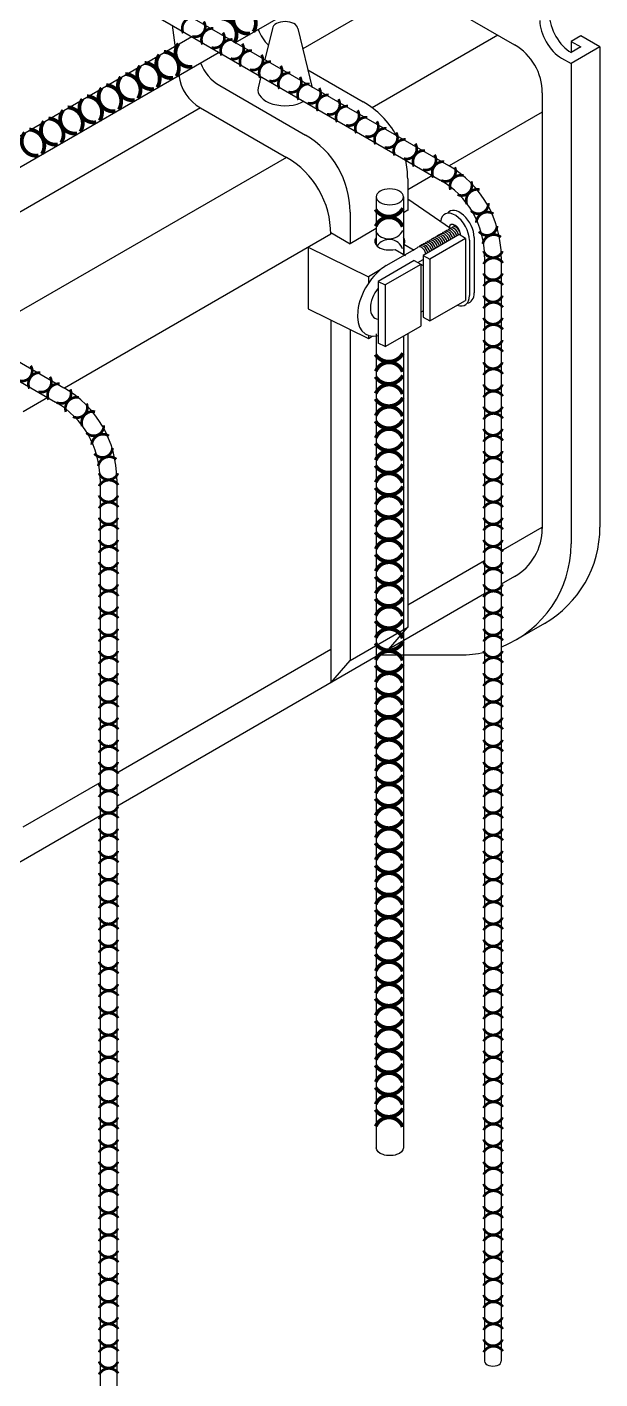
# Model space of a CAD drawing. Extents: x 134 to 282, y 157 to 239.
# Drawn here: x 269.23 to 282.13, y 191.41 to 221.85 of the extents above; entities that cross this region are included whole.
import ezdxf

# ---------------------------------------------------------------- set-up
doc = ezdxf.new("R2010")
doc.units = 0
doc.header["$LTSCALE"] = 0.75
doc.header["$MEASUREMENT"] = 0
doc.layers.get('0').update_dxf_attribs({"linetype": 'CONTINUOUS'})
doc.layers.add('MATERIAL', color=1, linetype='CONTINUOUS')
doc.layers.add('OBJECTS', color=3, linetype='CONTINUOUS')

msp = doc.modelspace()

# ---------------------------------------------------------------- linework, layer by layer
at = {"color": 7}
for p, q in [((277.807024, 217.727177), (277.70743, 217.669388)), ((277.093438, 217.314995), (276.50429, 216.973143)), ((277.095057, 217.314061), (276.505908, 216.972209))]:
    msp.add_line(p, q, dxfattribs=at)
at = {"layer": 'MATERIAL', "color": 7}
for p, q in [((269.598932, 223.566253), (278.535379, 218.406793)), ((270.383213, 223.546461), (278.722879, 218.731552)), ((261.063671, 218.927101), (270.062625, 213.731552)), ((260.938678, 218.566253), (269.875125, 213.406793)), ((279.535379, 216.674742), (279.535379, 191.812315)), ((279.910379, 216.674742), (279.910379, 191.812315)), ((270.875125, 211.674742), (270.875125, 186.812315)), ((271.250125, 211.674742), (271.250125, 186.812315))]:
    msp.add_line(p, q, dxfattribs=at)
for centre, radius in [((277.535379, 216.674742), 2.375), ((277.535379, 216.674742), 2), ((268.875125, 211.674742), 2.375), ((268.875125, 211.674742), 2)]:
    msp.add_arc(centre, radius, 0, 60, dxfattribs=at)
msp.add_ellipse((279.722879, 191.812315), major_axis=(-0.187719, 0), ratio=0.57735, start_param=0, end_param=3.141592654, dxfattribs=at)
at = {"layer": 'OBJECTS', "color": 7}
for p, q in [((277.937638, 222.802426), (275.438996, 221.359835)), ((278.222292, 222.597493), (280.209417, 221.450226)), ((273.929272, 221.499142), (275.469587, 222.388443)), ((272.49842, 221.892233), (272.648067, 220.766396)), ((266.938335, 218.170029), (272.9419, 221.636189)), ((274.756999, 221.819889), (274.58887, 221.118323)), ((275.328745, 221.819889), (275.649466, 220.481589)), ((279.834417, 221.666733), (277.005194, 220.03328)), ((281.700442, 221.651882), (281.483936, 221.526882)), ((282.133455, 221.401882), (281.700442, 221.651882)), ((266.627789, 217.283628), (273.554272, 221.282636)), ((281.483936, 221.526882), (281.700442, 221.401882)), ((281.483936, 221.526882), (281.483936, 221.276882)), ((282.133455, 221.401882), (281.483936, 221.026882)), ((281.700442, 221.401882), (281.483936, 221.276882)), ((282.133455, 221.401882), (282.133455, 210.589382)), ((281.26743, 221.151882), (281.483936, 221.026882)), ((281.483936, 221.026882), (281.483936, 210.214382)), ((274.497712, 220.73794), (274.436278, 220.481589)), ((275.551751, 220.889331), (276.803328, 220.166733)), ((273.572361, 220.532132), (275.50429, 219.416733)), ((280.834417, 220.367695), (280.834417, 210.56107)), ((273.139348, 220.032132), (267.213635, 216.61092)), ((273.139348, 220.032132), (275.071277, 218.916733)), ((280.834417, 219.934682), (278.736707, 218.723568)), ((275.071277, 218.916733), (268.34494, 215.03328)), ((278.361707, 218.507062), (277.803328, 218.184682)), ((277.803328, 218.434682), (277.803328, 217.723143)), ((277.095057, 218.027963), (277.095057, 216.942274)), ((277.70743, 218.027963), (277.70743, 216.735427)), ((278.76405, 217.318652), (277.805406, 217.972757)), ((276.50429, 217.684682), (276.50429, 216.97127)), ((276.071277, 217.184682), (270.076399, 213.723538)), ((276.071277, 217.223143), (276.505908, 216.972209)), ((278.966037, 217.180831), (278.151503, 216.71056)), ((279.103882, 217.086777), (278.301878, 216.62374)), ((279.103882, 217.086777), (278.966037, 217.180831)), ((278.997049, 217.166141), (278.997049, 217.159672)), ((279.103882, 217.086777), (279.103882, 215.697667)), ((279.191905, 217.053641), (279.191905, 215.803641)), ((279.300158, 217.116141), (279.300158, 215.866141)), ((275.563106, 216.893158), (275.563106, 215.504048)), ((275.563106, 216.893158), (276.919258, 216.230641)), ((277.32026, 216.478652), (278.016296, 216.880509)), ((277.519713, 216.843805), (277.75212, 216.709625)), ((277.720214, 216.959564), (277.720214, 216.728046)), ((277.720214, 216.959564), (277.952621, 216.825384)), ((278.151503, 216.71056), (278.301878, 216.62374)), ((278.151503, 216.71056), (278.151503, 215.321449)), ((277.951002, 216.594801), (277.136467, 216.124529)), ((278.101377, 216.507981), (277.299374, 216.044944)), ((277.951002, 216.594801), (278.151503, 216.479041)), ((278.029902, 216.549248), (278.151503, 216.619454)), ((278.101377, 216.507981), (278.101377, 215.118871)), ((278.301878, 216.62374), (278.301878, 215.23463)), ((277.184799, 216.383951), (276.919258, 216.230641)), ((276.919258, 216.230641), (276.919258, 216.087131)), ((277.136467, 216.124529), (277.136467, 214.735418)), ((277.136467, 216.124529), (277.299374, 216.044944)), ((277.299374, 216.044944), (277.299374, 214.655834)), ((275.563106, 215.504048), (276.919258, 214.841531)), ((278.301878, 215.23463), (279.103882, 215.697667)), ((276.071277, 215.255649), (276.071277, 207.089382)), ((278.101377, 215.429631), (278.151503, 215.45857)), ((278.151503, 215.321449), (278.301878, 215.23463)), ((276.50429, 215.044111), (276.50429, 207.589382)), ((276.919258, 214.907136), (276.919258, 214.841531)), ((276.919258, 214.841531), (277.004801, 214.890919)), ((277.095057, 214.94116), (277.095057, 196.618499)), ((277.299374, 214.655834), (278.101377, 215.118871)), ((277.70743, 214.889556), (277.70743, 196.618499)), ((277.803328, 214.944923), (277.803328, 208.339382)), ((277.299374, 214.655834), (277.136467, 214.735418)), ((269.701453, 213.507062), (269.143074, 213.184682)), ((279.910379, 210.058583), (280.834038, 210.591857)), ((277.803328, 208.842076), (279.535379, 209.842076)), ((280.209417, 209.478538), (279.910379, 209.305889)), ((279.535379, 209.089382), (271.250125, 204.305889)), ((276.50429, 207.589382), (277.803328, 208.339382)), ((277.370315, 207.839382), (277.803328, 208.339382)), ((280.883455, 208.424319), (280.233936, 208.049319)), ((271.250125, 205.058583), (276.071277, 207.842076)), ((276.071277, 207.089382), (276.50429, 207.589382)), ((277.153809, 207.714382), (278.983936, 207.714382)), ((269.143074, 203.842076), (270.875125, 204.842076)), ((270.875125, 204.089382), (262.589871, 199.305889))]:
    msp.add_line(p, q, dxfattribs=at)
for points, const_width in [([(273.943055, 222.226393, 0.688836), (274.254822, 221.708127, 0.509663)], 0.085644), ([(274.043647, 222.292622, -0.571711), (274.328557, 221.742726, -0.509663)], 0.085644), ([(272.994895, 222.069939, 0.571711), (272.749897, 221.710654, 0.509663)], 0.060136), ([(273.211687, 221.976087, -0.688836), (272.950637, 221.641116, -0.509663)], 0.060136), ([(273.610635, 222.042622, -0.571711), (273.895545, 221.492726, -0.509663)], 0.085644), ([(273.427907, 221.819939, 0.571711), (273.18291, 221.460654, 0.509663)], 0.060136), ([(273.6447, 221.726087, -0.688836), (273.38365, 221.391116, -0.509663)], 0.060136), ([(273.86092, 221.569939, 0.571711), (273.615923, 221.210654, 0.509663)], 0.060136), ([(272.311596, 221.292622, -0.571711), (272.596507, 220.742726, -0.509663)], 0.085644), ([(272.644017, 221.476393, 0.688836), (272.955784, 220.958127, 0.509663)], 0.085644), ([(274.077713, 221.476087, -0.688836), (273.816663, 221.141116, -0.509663)], 0.060136), ([(274.293933, 221.319939, 0.571711), (274.048935, 220.960654, 0.509663)], 0.060136), ([(271.777991, 220.976393, 0.688836), (272.089758, 220.458127, 0.509663)], 0.085644), ([(271.878584, 221.042622, -0.571711), (272.163494, 220.492726, -0.509663)], 0.085644), ([(272.211004, 221.226393, 0.688836), (272.522771, 220.708127, 0.509663)], 0.085644), ([(274.510725, 221.226087, -0.688836), (274.249675, 220.891116, -0.509663)], 0.060136), ([(274.726945, 221.069939, 0.571711), (274.481948, 220.710654, 0.509663)], 0.060136), ([(274.943738, 220.976087, -0.688836), (274.682688, 220.641116, -0.509663)], 0.060136), ([(271.344979, 220.726393, 0.688836), (271.656746, 220.208127, 0.509663)], 0.085644), ([(271.445571, 220.792622, -0.571711), (271.730481, 220.242726, -0.509663)], 0.085644), ([(275.159958, 220.819939, 0.571711), (274.914961, 220.460654, 0.509663)], 0.060136), ([(275.376751, 220.726087, -0.688836), (275.115701, 220.391116, -0.509663)], 0.060136), ([(270.911966, 220.476393, 0.688836), (271.223733, 219.958127, 0.509663)], 0.085644), ([(271.012558, 220.542622, -0.571711), (271.297468, 219.992726, -0.509663)], 0.085644), ([(275.592971, 220.569939, 0.571711), (275.347973, 220.210654, 0.509663)], 0.060136), ([(275.809764, 220.476087, -0.688836), (275.548713, 220.141116, -0.509663)], 0.060136), ([(270.146533, 220.042622, -0.571711), (270.431443, 219.492726, -0.509663)], 0.085644), ([(270.478953, 220.226393, 0.688836), (270.79072, 219.708127, 0.509663)], 0.085644), ([(270.579546, 220.292622, -0.571711), (270.864456, 219.742726, -0.509663)], 0.085644), ([(276.025984, 220.319939, 0.571711), (275.780986, 219.960654, 0.509663)], 0.060136), ([(276.242776, 220.226087, -0.688836), (275.981726, 219.891116, -0.509663)], 0.060136), ([(276.458996, 220.069939, 0.571711), (276.213999, 219.710654, 0.509663)], 0.060136), ([(269.612928, 219.726393, 0.688836), (269.924695, 219.208127, 0.509663)], 0.085644), ([(269.71352, 219.792622, -0.571711), (269.99843, 219.242726, -0.509663)], 0.085644), ([(270.045941, 219.976393, 0.688836), (270.357707, 219.458127, 0.509663)], 0.085644), ([(276.675789, 219.976087, -0.688836), (276.414739, 219.641116, -0.509663)], 0.060136), ([(276.892009, 219.819939, 0.571711), (276.647011, 219.460654, 0.509663)], 0.060136), ([(277.108802, 219.726087, -0.688836), (276.847751, 219.391116, -0.509663)], 0.060136), ([(269.179915, 219.476393, 0.688836), (269.491682, 218.958127, 0.509663)], 0.085644), ([(269.280508, 219.542622, -0.571711), (269.565418, 218.992726, -0.509663)], 0.085644), ([(277.325022, 219.569939, 0.571711), (277.080024, 219.210654, 0.509663)], 0.060136), ([(277.541814, 219.476087, -0.688836), (277.280764, 219.141116, -0.509663)], 0.060136), ([(277.758034, 219.319939, 0.571711), (277.513037, 218.960654, 0.509663)], 0.060136), ([(277.974827, 219.226087, -0.688836), (277.713777, 218.891116, -0.509663)], 0.060136), ([(278.191047, 219.069939, 0.571711), (277.94605, 218.710654, 0.509663)], 0.060136), ([(278.40784, 218.976087, -0.688836), (278.14679, 218.641116, -0.509663)], 0.060136), ([(278.62406, 218.819939, 0.571711), (278.379062, 218.460654, 0.509663)], 0.060136), ([(278.864881, 218.693783, -0.688836), (278.560994, 218.397126, -0.509663)], 0.060136), ([(279.058038, 218.50987, 0.571711), (278.766773, 218.186955, 0.509663)], 0.060136), ([(279.230788, 218.374999, -0.688836), (278.9269, 218.078343, -0.509663)], 0.060136), ([(279.423945, 218.191087, 0.571711), (279.13268, 217.868172, 0.509663)], 0.060136), ([(277.077443, 217.744822, 0.571711), (277.696122, 217.773031, 0.509663)], 0.085644), ([(279.619715, 217.885486, -0.688836), (279.230461, 217.715679, -0.509663)], 0.060136), ([(279.73522, 217.645087, 0.571711), (279.348471, 217.446252, 0.509663)], 0.060136), ([(277.084503, 217.365052, -0.688836), (277.689218, 217.354187, -0.509663)], 0.085644), ([(279.815957, 217.372503, -0.688836), (279.409443, 217.249625, -0.509663)], 0.060136), ([(279.902405, 217.120193, 0.571711), (279.494967, 216.968195, 0.509663)], 0.060136), ([(279.937403, 216.805867, -0.688836), (279.512726, 216.807486, -0.509663)], 0.060136), ([(279.946133, 216.539301, 0.571711), (279.512041, 216.513349, 0.509663)], 0.060136), ([(279.946133, 216.039301, 0.571711), (279.512041, 216.013349, 0.509663)], 0.060136), ([(279.937403, 216.305867, -0.688836), (279.512726, 216.307486, -0.509663)], 0.060136), ([(279.937403, 215.805867, -0.688836), (279.512726, 215.807486, -0.509663)], 0.060136), ([(279.946133, 215.539301, 0.571711), (279.512041, 215.513349, 0.509663)], 0.060136), ([(279.937403, 215.305867, -0.688836), (279.512726, 215.307486, -0.509663)], 0.060136), ([(279.946133, 215.039301, 0.571711), (279.512041, 215.013349, 0.509663)], 0.060136), ([(279.946133, 214.539301, 0.571711), (279.512041, 214.513349, 0.509663)], 0.060136), ([(279.937403, 214.805867, -0.688836), (279.512726, 214.807486, -0.509663)], 0.060136), ([(277.077443, 214.479558, 0.571711), (277.696122, 214.507766, 0.509663)], 0.085644), ([(277.084503, 214.099787, -0.688836), (277.689218, 214.088923, -0.509663)], 0.085644), ([(279.937403, 214.305867, -0.688836), (279.512726, 214.307486, -0.509663)], 0.060136), ([(269.314573, 214.226087, -0.688836), (269.053523, 213.891116, -0.509663)], 0.060136), ([(269.530793, 214.069939, 0.571711), (269.285796, 213.710654, 0.509663)], 0.060136), ([(269.747586, 213.976087, -0.688836), (269.486536, 213.641116, -0.509663)], 0.060136), ([(277.077443, 213.979558, 0.571711), (277.696122, 214.007766, 0.509663)], 0.085644), ([(279.946133, 214.039301, 0.571711), (279.512041, 214.013349, 0.509663)], 0.060136), ([(269.963806, 213.819939, 0.571711), (269.718808, 213.460654, 0.509663)], 0.060136), ([(270.204627, 213.693783, -0.688836), (269.90074, 213.397126, -0.509663)], 0.060136), ([(277.084503, 213.599787, -0.688836), (277.689218, 213.588923, -0.509663)], 0.085644), ([(279.946133, 213.539301, 0.571711), (279.512041, 213.513349, 0.509663)], 0.060136), ([(279.937403, 213.805867, -0.688836), (279.512726, 213.807486, -0.509663)], 0.060136), ([(270.397784, 213.50987, 0.571711), (270.106519, 213.186955, 0.509663)], 0.060136), ([(270.570534, 213.374999, -0.688836), (270.266646, 213.078343, -0.509663)], 0.060136), ([(277.077443, 213.479558, 0.571711), (277.696122, 213.507766, 0.509663)], 0.085644), ([(270.763691, 213.191087, 0.571711), (270.472426, 212.868172, 0.509663)], 0.060136), ([(277.084503, 213.099787, -0.688836), (277.689218, 213.088923, -0.509663)], 0.085644), ([(279.946133, 213.039301, 0.571711), (279.512041, 213.013349, 0.509663)], 0.060136), ([(279.937403, 213.305867, -0.688836), (279.512726, 213.307486, -0.509663)], 0.060136), ([(270.959461, 212.885486, -0.688836), (270.570207, 212.715679, -0.509663)], 0.060136), ([(277.077443, 212.979558, 0.571711), (277.696122, 213.007766, 0.509663)], 0.085644), ([(277.084503, 212.599787, -0.688836), (277.689218, 212.588923, -0.509663)], 0.085644), ([(279.937403, 212.805867, -0.688836), (279.512726, 212.807486, -0.509663)], 0.060136), ([(271.074966, 212.645087, 0.571711), (270.688217, 212.446252, 0.509663)], 0.060136), ([(277.077443, 212.479558, 0.571711), (277.696122, 212.507766, 0.509663)], 0.085644), ([(279.946133, 212.539301, 0.571711), (279.512041, 212.513349, 0.509663)], 0.060136), ([(271.155703, 212.372503, -0.688836), (270.749188, 212.249625, -0.509663)], 0.060136), ([(271.242151, 212.120193, 0.571711), (270.834713, 211.968195, 0.509663)], 0.060136), ([(277.084503, 212.099787, -0.688836), (277.689218, 212.088923, -0.509663)], 0.085644), ([(279.946133, 212.039301, 0.571711), (279.512041, 212.013349, 0.509663)], 0.060136), ([(279.937403, 212.305867, -0.688836), (279.512726, 212.307486, -0.509663)], 0.060136), ([(271.277149, 211.805867, -0.688836), (270.852472, 211.807486, -0.509663)], 0.060136), ([(277.077443, 211.979558, 0.571711), (277.696122, 212.007766, 0.509663)], 0.085644), ([(277.084503, 211.599787, -0.688836), (277.689218, 211.588923, -0.509663)], 0.085644), ([(279.937403, 211.805867, -0.688836), (279.512726, 211.807486, -0.509663)], 0.060136), ([(271.285879, 211.539301, 0.571711), (270.851787, 211.513349, 0.509663)], 0.060136), ([(277.077443, 211.479558, 0.571711), (277.696122, 211.507766, 0.509663)], 0.085644), ([(279.946133, 211.539301, 0.571711), (279.512041, 211.513349, 0.509663)], 0.060136), ([(271.277149, 211.305867, -0.688836), (270.852472, 211.307486, -0.509663)], 0.060136), ([(277.084503, 211.099787, -0.688836), (277.689218, 211.088923, -0.509663)], 0.085644), ([(279.937403, 211.305867, -0.688836), (279.512726, 211.307486, -0.509663)], 0.060136), ([(271.285879, 211.039301, 0.571711), (270.851787, 211.013349, 0.509663)], 0.060136), ([(277.077443, 210.979558, 0.571711), (277.696122, 211.007766, 0.509663)], 0.085644), ([(279.946133, 211.039301, 0.571711), (279.512041, 211.013349, 0.509663)], 0.060136), ([(271.285879, 210.539301, 0.571711), (270.851787, 210.513349, 0.509663)], 0.060136), ([(271.277149, 210.805867, -0.688836), (270.852472, 210.807486, -0.509663)], 0.060136), ([(277.084503, 210.599787, -0.688836), (277.689218, 210.588923, -0.509663)], 0.085644), ([(279.946133, 210.539301, 0.571711), (279.512041, 210.513349, 0.509663)], 0.060136), ([(279.937403, 210.805867, -0.688836), (279.512726, 210.807486, -0.509663)], 0.060136), ([(271.277149, 210.305867, -0.688836), (270.852472, 210.307486, -0.509663)], 0.060136), ([(277.077443, 210.479558, 0.571711), (277.696122, 210.507766, 0.509663)], 0.085644), ([(277.084503, 210.099787, -0.688836), (277.689218, 210.088923, -0.509663)], 0.085644), ([(279.937403, 210.305867, -0.688836), (279.512726, 210.307486, -0.509663)], 0.060136), ([(271.285879, 210.039301, 0.571711), (270.851787, 210.013349, 0.509663)], 0.060136), ([(277.077443, 209.979558, 0.571711), (277.696122, 210.007766, 0.509663)], 0.085644), ([(279.946133, 210.039301, 0.571711), (279.512041, 210.013349, 0.509663)], 0.060136), ([(271.277149, 209.805867, -0.688836), (270.852472, 209.807486, -0.509663)], 0.060136), ([(277.084503, 209.599787, -0.688836), (277.689218, 209.588923, -0.509663)], 0.085644), ([(279.937403, 209.805867, -0.688836), (279.512726, 209.807486, -0.509663)], 0.060136), ([(271.285879, 209.539301, 0.571711), (270.851787, 209.513349, 0.509663)], 0.060136), ([(277.077443, 209.479558, 0.571711), (277.696122, 209.507766, 0.509663)], 0.085644), ([(279.946133, 209.539301, 0.571711), (279.512041, 209.513349, 0.509663)], 0.060136), ([(271.285879, 209.039301, 0.571711), (270.851787, 209.013349, 0.509663)], 0.060136), ([(271.277149, 209.305867, -0.688836), (270.852472, 209.307486, -0.509663)], 0.060136), ([(277.084503, 209.099787, -0.688836), (277.689218, 209.088923, -0.509663)], 0.085644), ([(279.946133, 209.039301, 0.571711), (279.512041, 209.013349, 0.509663)], 0.060136), ([(279.937403, 209.305867, -0.688836), (279.512726, 209.307486, -0.509663)], 0.060136), ([(271.277149, 208.805867, -0.688836), (270.852472, 208.807486, -0.509663)], 0.060136), ([(277.077443, 208.979558, 0.571711), (277.696122, 209.007766, 0.509663)], 0.085644), ([(277.084503, 208.599787, -0.688836), (277.689218, 208.588923, -0.509663)], 0.085644), ([(279.937403, 208.805867, -0.688836), (279.512726, 208.807486, -0.509663)], 0.060136), ([(271.285879, 208.539301, 0.571711), (270.851787, 208.513349, 0.509663)], 0.060136), ([(277.077443, 208.479558, 0.571711), (277.696122, 208.507766, 0.509663)], 0.085644), ([(279.946133, 208.539301, 0.571711), (279.512041, 208.513349, 0.509663)], 0.060136), ([(271.277149, 208.305867, -0.688836), (270.852472, 208.307486, -0.509663)], 0.060136), ([(277.084503, 208.099787, -0.688836), (277.689218, 208.088923, -0.509663)], 0.085644), ([(279.937403, 208.305867, -0.688836), (279.512726, 208.307486, -0.509663)], 0.060136), ([(271.285879, 208.039301, 0.571711), (270.851787, 208.013349, 0.509663)], 0.060136), ([(277.077443, 207.979558, 0.571711), (277.696122, 208.007766, 0.509663)], 0.085644), ([(279.946133, 208.039301, 0.571711), (279.512041, 208.013349, 0.509663)], 0.060136), ([(271.285879, 207.539301, 0.571711), (270.851787, 207.513349, 0.509663)], 0.060136), ([(271.277149, 207.805867, -0.688836), (270.852472, 207.807486, -0.509663)], 0.060136), ([(277.084503, 207.599787, -0.688836), (277.689218, 207.588923, -0.509663)], 0.085644), ([(279.946133, 207.539301, 0.571711), (279.512041, 207.513349, 0.509663)], 0.060136), ([(279.937403, 207.805867, -0.688836), (279.512726, 207.807486, -0.509663)], 0.060136), ([(271.277149, 207.305867, -0.688836), (270.852472, 207.307486, -0.509663)], 0.060136), ([(277.077443, 207.479558, 0.571711), (277.696122, 207.507766, 0.509663)], 0.085644), ([(277.084503, 207.099787, -0.688836), (277.689218, 207.088923, -0.509663)], 0.085644), ([(279.937403, 207.305867, -0.688836), (279.512726, 207.307486, -0.509663)], 0.060136), ([(271.285879, 207.039301, 0.571711), (270.851787, 207.013349, 0.509663)], 0.060136), ([(277.077443, 206.979558, 0.571711), (277.696122, 207.007766, 0.509663)], 0.085644), ([(279.946133, 207.039301, 0.571711), (279.512041, 207.013349, 0.509663)], 0.060136), ([(271.285879, 206.539301, 0.571711), (270.851787, 206.513349, 0.509663)], 0.060136), ([(271.277149, 206.805867, -0.688836), (270.852472, 206.807486, -0.509663)], 0.060136), ([(277.084503, 206.599787, -0.688836), (277.689218, 206.588923, -0.509663)], 0.085644), ([(279.946133, 206.539301, 0.571711), (279.512041, 206.513349, 0.509663)], 0.060136), ([(279.937403, 206.805867, -0.688836), (279.512726, 206.807486, -0.509663)], 0.060136), ([(277.077443, 206.479558, 0.571711), (277.696122, 206.507766, 0.509663)], 0.085644), ([(271.285879, 206.039301, 0.571711), (270.851787, 206.013349, 0.509663)], 0.060136), ([(271.277149, 206.305867, -0.688836), (270.852472, 206.307486, -0.509663)], 0.060136), ([(277.084503, 206.099787, -0.688836), (277.689218, 206.088923, -0.509663)], 0.085644), ([(279.946133, 206.039301, 0.571711), (279.512041, 206.013349, 0.509663)], 0.060136), ([(279.937403, 206.305867, -0.688836), (279.512726, 206.307486, -0.509663)], 0.060136), ([(271.277149, 205.805867, -0.688836), (270.852472, 205.807486, -0.509663)], 0.060136), ([(277.077443, 205.979558, 0.571711), (277.696122, 206.007766, 0.509663)], 0.085644), ([(277.084503, 205.599787, -0.688836), (277.689218, 205.588923, -0.509663)], 0.085644), ([(279.937403, 205.805867, -0.688836), (279.512726, 205.807486, -0.509663)], 0.060136), ([(271.285879, 205.539301, 0.571711), (270.851787, 205.513349, 0.509663)], 0.060136), ([(277.077443, 205.479558, 0.571711), (277.696122, 205.507766, 0.509663)], 0.085644), ([(279.946133, 205.539301, 0.571711), (279.512041, 205.513349, 0.509663)], 0.060136), ([(271.285879, 205.039301, 0.571711), (270.851787, 205.013349, 0.509663)], 0.060136), ([(271.277149, 205.305867, -0.688836), (270.852472, 205.307486, -0.509663)], 0.060136), ([(277.084503, 205.099787, -0.688836), (277.689218, 205.088923, -0.509663)], 0.085644), ([(279.946133, 205.039301, 0.571711), (279.512041, 205.013349, 0.509663)], 0.060136), ([(279.937403, 205.305867, -0.688836), (279.512726, 205.307486, -0.509663)], 0.060136), ([(271.277149, 204.805867, -0.688836), (270.852472, 204.807486, -0.509663)], 0.060136), ([(277.077443, 204.979558, 0.571711), (277.696122, 205.007766, 0.509663)], 0.085644), ([(277.084503, 204.599787, -0.688836), (277.689218, 204.588923, -0.509663)], 0.085644), ([(279.937403, 204.805867, -0.688836), (279.512726, 204.807486, -0.509663)], 0.060136), ([(271.285879, 204.539301, 0.571711), (270.851787, 204.513349, 0.509663)], 0.060136), ([(277.077443, 204.479558, 0.571711), (277.696122, 204.507766, 0.509663)], 0.085644), ([(279.946133, 204.539301, 0.571711), (279.512041, 204.513349, 0.509663)], 0.060136), ([(271.277149, 204.305867, -0.688836), (270.852472, 204.307486, -0.509663)], 0.060136), ([(277.084503, 204.099787, -0.688836), (277.689218, 204.088923, -0.509663)], 0.085644), ([(279.937403, 204.305867, -0.688836), (279.512726, 204.307486, -0.509663)], 0.060136), ([(271.285879, 204.039301, 0.571711), (270.851787, 204.013349, 0.509663)], 0.060136), ([(277.077443, 203.979558, 0.571711), (277.696122, 204.007766, 0.509663)], 0.085644), ([(279.946133, 204.039301, 0.571711), (279.512041, 204.013349, 0.509663)], 0.060136), ([(271.285879, 203.539301, 0.571711), (270.851787, 203.513349, 0.509663)], 0.060136), ([(271.277149, 203.805867, -0.688836), (270.852472, 203.807486, -0.509663)], 0.060136), ([(277.084503, 203.599787, -0.688836), (277.689218, 203.588923, -0.509663)], 0.085644), ([(279.946133, 203.539301, 0.571711), (279.512041, 203.513349, 0.509663)], 0.060136), ([(279.937403, 203.805867, -0.688836), (279.512726, 203.807486, -0.509663)], 0.060136), ([(271.277149, 203.305867, -0.688836), (270.852472, 203.307486, -0.509663)], 0.060136), ([(277.077443, 203.479558, 0.571711), (277.696122, 203.507766, 0.509663)], 0.085644), ([(277.084503, 203.099787, -0.688836), (277.689218, 203.088923, -0.509663)], 0.085644), ([(279.937403, 203.305867, -0.688836), (279.512726, 203.307486, -0.509663)], 0.060136), ([(271.285879, 203.039301, 0.571711), (270.851787, 203.013349, 0.509663)], 0.060136), ([(277.077443, 202.979558, 0.571711), (277.696122, 203.007766, 0.509663)], 0.085644), ([(279.946133, 203.039301, 0.571711), (279.512041, 203.013349, 0.509663)], 0.060136), ([(271.277149, 202.805867, -0.688836), (270.852472, 202.807486, -0.509663)], 0.060136), ([(277.084503, 202.599787, -0.688836), (277.689218, 202.588923, -0.509663)], 0.085644), ([(279.937403, 202.805867, -0.688836), (279.512726, 202.807486, -0.509663)], 0.060136), ([(271.285879, 202.539301, 0.571711), (270.851787, 202.513349, 0.509663)], 0.060136), ([(277.077443, 202.479558, 0.571711), (277.696122, 202.507766, 0.509663)], 0.085644), ([(279.946133, 202.539301, 0.571711), (279.512041, 202.513349, 0.509663)], 0.060136), ([(271.285879, 202.039301, 0.571711), (270.851787, 202.013349, 0.509663)], 0.060136), ([(271.277149, 202.305867, -0.688836), (270.852472, 202.307486, -0.509663)], 0.060136), ([(277.084503, 202.099787, -0.688836), (277.689218, 202.088923, -0.509663)], 0.085644), ([(279.946133, 202.039301, 0.571711), (279.512041, 202.013349, 0.509663)], 0.060136), ([(279.937403, 202.305867, -0.688836), (279.512726, 202.307486, -0.509663)], 0.060136), ([(271.277149, 201.805867, -0.688836), (270.852472, 201.807486, -0.509663)], 0.060136), ([(277.077443, 201.979558, 0.571711), (277.696122, 202.007766, 0.509663)], 0.085644), ([(277.084503, 201.599787, -0.688836), (277.689218, 201.588923, -0.509663)], 0.085644), ([(279.937403, 201.805867, -0.688836), (279.512726, 201.807486, -0.509663)], 0.060136), ([(271.285879, 201.539301, 0.571711), (270.851787, 201.513349, 0.509663)], 0.060136), ([(277.077443, 201.479558, 0.571711), (277.696122, 201.507766, 0.509663)], 0.085644), ([(279.946133, 201.539301, 0.571711), (279.512041, 201.513349, 0.509663)], 0.060136), ([(271.277149, 201.305867, -0.688836), (270.852472, 201.307486, -0.509663)], 0.060136), ([(277.084503, 201.099787, -0.688836), (277.689218, 201.088923, -0.509663)], 0.085644), ([(279.937403, 201.305867, -0.688836), (279.512726, 201.307486, -0.509663)], 0.060136), ([(271.285879, 201.039301, 0.571711), (270.851787, 201.013349, 0.509663)], 0.060136), ([(277.077443, 200.979558, 0.571711), (277.696122, 201.007766, 0.509663)], 0.085644), ([(279.946133, 201.039301, 0.571711), (279.512041, 201.013349, 0.509663)], 0.060136), ([(271.285879, 200.539301, 0.571711), (270.851787, 200.513349, 0.509663)], 0.060136), ([(271.277149, 200.805867, -0.688836), (270.852472, 200.807486, -0.509663)], 0.060136), ([(277.084503, 200.599787, -0.688836), (277.689218, 200.588923, -0.509663)], 0.085644), ([(279.946133, 200.539301, 0.571711), (279.512041, 200.513349, 0.509663)], 0.060136), ([(279.937403, 200.805867, -0.688836), (279.512726, 200.807486, -0.509663)], 0.060136), ([(271.277149, 200.305867, -0.688836), (270.852472, 200.307486, -0.509663)], 0.060136), ([(277.077443, 200.479558, 0.571711), (277.696122, 200.507766, 0.509663)], 0.085644), ([(277.084503, 200.099787, -0.688836), (277.689218, 200.088923, -0.509663)], 0.085644), ([(279.937403, 200.305867, -0.688836), (279.512726, 200.307486, -0.509663)], 0.060136), ([(271.285879, 200.039301, 0.571711), (270.851787, 200.013349, 0.509663)], 0.060136), ([(277.077443, 199.979558, 0.571711), (277.696122, 200.007766, 0.509663)], 0.085644), ([(279.946133, 200.039301, 0.571711), (279.512041, 200.013349, 0.509663)], 0.060136), ([(271.285879, 199.539301, 0.571711), (270.851787, 199.513349, 0.509663)], 0.060136), ([(271.277149, 199.805867, -0.688836), (270.852472, 199.807486, -0.509663)], 0.060136), ([(277.084503, 199.599787, -0.688836), (277.689218, 199.588923, -0.509663)], 0.085644), ([(279.946133, 199.539301, 0.571711), (279.512041, 199.513349, 0.509663)], 0.060136), ([(279.937403, 199.805867, -0.688836), (279.512726, 199.807486, -0.509663)], 0.060136), ([(277.077443, 199.479558, 0.571711), (277.696122, 199.507766, 0.509663)], 0.085644), ([(271.285879, 199.039301, 0.571711), (270.851787, 199.013349, 0.509663)], 0.060136), ([(271.277149, 199.305867, -0.688836), (270.852472, 199.307486, -0.509663)], 0.060136), ([(277.084503, 199.099787, -0.688836), (277.689218, 199.088923, -0.509663)], 0.085644), ([(279.946133, 199.039301, 0.571711), (279.512041, 199.013349, 0.509663)], 0.060136), ([(279.937403, 199.305867, -0.688836), (279.512726, 199.307486, -0.509663)], 0.060136), ([(271.277149, 198.805867, -0.688836), (270.852472, 198.807486, -0.509663)], 0.060136), ([(277.077443, 198.979558, 0.571711), (277.696122, 199.007766, 0.509663)], 0.085644), ([(277.084503, 198.599787, -0.688836), (277.689218, 198.588923, -0.509663)], 0.085644), ([(279.937403, 198.805867, -0.688836), (279.512726, 198.807486, -0.509663)], 0.060136), ([(271.285879, 198.539301, 0.571711), (270.851787, 198.513349, 0.509663)], 0.060136), ([(277.077443, 198.479558, 0.571711), (277.696122, 198.507766, 0.509663)], 0.085644), ([(279.946133, 198.539301, 0.571711), (279.512041, 198.513349, 0.509663)], 0.060136), ([(271.285879, 198.039301, 0.571711), (270.851787, 198.013349, 0.509663)], 0.060136), ([(271.277149, 198.305867, -0.688836), (270.852472, 198.307486, -0.509663)], 0.060136), ([(277.084503, 198.099787, -0.688836), (277.689218, 198.088923, -0.509663)], 0.085644), ([(279.946133, 198.039301, 0.571711), (279.512041, 198.013349, 0.509663)], 0.060136), ([(279.937403, 198.305867, -0.688836), (279.512726, 198.307486, -0.509663)], 0.060136), ([(271.277149, 197.805867, -0.688836), (270.852472, 197.807486, -0.509663)], 0.060136), ([(277.077443, 197.979558, 0.571711), (277.696122, 198.007766, 0.509663)], 0.085644), ([(277.084503, 197.599787, -0.688836), (277.689218, 197.588923, -0.509663)], 0.085644), ([(279.937403, 197.805867, -0.688836), (279.512726, 197.807486, -0.509663)], 0.060136), ([(271.285879, 197.539301, 0.571711), (270.851787, 197.513349, 0.509663)], 0.060136), ([(277.077443, 197.479558, 0.571711), (277.696122, 197.507766, 0.509663)], 0.085644), ([(279.946133, 197.539301, 0.571711), (279.512041, 197.513349, 0.509663)], 0.060136), ([(271.277149, 197.305867, -0.688836), (270.852472, 197.307486, -0.509663)], 0.060136), ([(277.084503, 197.099787, -0.688836), (277.689218, 197.088923, -0.509663)], 0.085644), ([(279.937403, 197.305867, -0.688836), (279.512726, 197.307486, -0.509663)], 0.060136), ([(271.285879, 197.039301, 0.571711), (270.851787, 197.013349, 0.509663)], 0.060136), ([(279.946133, 197.039301, 0.571711), (279.512041, 197.013349, 0.509663)], 0.060136), ([(271.285879, 196.539301, 0.571711), (270.851787, 196.513349, 0.509663)], 0.060136), ([(271.277149, 196.805867, -0.688836), (270.852472, 196.807486, -0.509663)], 0.060136), ([(279.946133, 196.539301, 0.571711), (279.512041, 196.513349, 0.509663)], 0.060136), ([(279.937403, 196.805867, -0.688836), (279.512726, 196.807486, -0.509663)], 0.060136), ([(271.277149, 196.305867, -0.688836), (270.852472, 196.307486, -0.509663)], 0.060136), ([(279.937403, 196.305867, -0.688836), (279.512726, 196.307486, -0.509663)], 0.060136), ([(271.285879, 196.039301, 0.571711), (270.851787, 196.013349, 0.509663)], 0.060136), ([(279.946133, 196.039301, 0.571711), (279.512041, 196.013349, 0.509663)], 0.060136), ([(271.277149, 195.805867, -0.688836), (270.852472, 195.807486, -0.509663)], 0.060136), ([(279.937403, 195.805867, -0.688836), (279.512726, 195.807486, -0.509663)], 0.060136), ([(271.285879, 195.539301, 0.571711), (270.851787, 195.513349, 0.509663)], 0.060136), ([(279.946133, 195.539301, 0.571711), (279.512041, 195.513349, 0.509663)], 0.060136), ([(271.285879, 195.039301, 0.571711), (270.851787, 195.013349, 0.509663)], 0.060136), ([(271.277149, 195.305867, -0.688836), (270.852472, 195.307486, -0.509663)], 0.060136), ([(279.946133, 195.039301, 0.571711), (279.512041, 195.013349, 0.509663)], 0.060136), ([(279.937403, 195.305867, -0.688836), (279.512726, 195.307486, -0.509663)], 0.060136), ([(271.277149, 194.805867, -0.688836), (270.852472, 194.807486, -0.509663)], 0.060136), ([(279.937403, 194.805867, -0.688836), (279.512726, 194.807486, -0.509663)], 0.060136), ([(271.285879, 194.539301, 0.571711), (270.851787, 194.513349, 0.509663)], 0.060136), ([(279.946133, 194.539301, 0.571711), (279.512041, 194.513349, 0.509663)], 0.060136), ([(271.277149, 194.305867, -0.688836), (270.852472, 194.307486, -0.509663)], 0.060136), ([(279.937403, 194.305867, -0.688836), (279.512726, 194.307486, -0.509663)], 0.060136), ([(271.285879, 194.039301, 0.571711), (270.851787, 194.013349, 0.509663)], 0.060136), ([(279.946133, 194.039301, 0.571711), (279.512041, 194.013349, 0.509663)], 0.060136), ([(271.285879, 193.539301, 0.571711), (270.851787, 193.513349, 0.509663)], 0.060136), ([(271.277149, 193.805867, -0.688836), (270.852472, 193.807486, -0.509663)], 0.060136), ([(279.946133, 193.539301, 0.571711), (279.512041, 193.513349, 0.509663)], 0.060136), ([(279.937403, 193.805867, -0.688836), (279.512726, 193.807486, -0.509663)], 0.060136), ([(271.277149, 193.305867, -0.688836), (270.852472, 193.307486, -0.509663)], 0.060136), ([(279.937403, 193.305867, -0.688836), (279.512726, 193.307486, -0.509663)], 0.060136), ([(271.285879, 193.039301, 0.571711), (270.851787, 193.013349, 0.509663)], 0.060136), ([(279.946133, 193.039301, 0.571711), (279.512041, 193.013349, 0.509663)], 0.060136), ([(271.285879, 192.539301, 0.571711), (270.851787, 192.513349, 0.509663)], 0.060136), ([(271.277149, 192.805867, -0.688836), (270.852472, 192.807486, -0.509663)], 0.060136), ([(279.946133, 192.539301, 0.571711), (279.512041, 192.513349, 0.509663)], 0.060136), ([(279.937403, 192.805867, -0.688836), (279.512726, 192.807486, -0.509663)], 0.060136), ([(271.285879, 192.039301, 0.571711), (270.851787, 192.013349, 0.509663)], 0.060136), ([(271.277149, 192.305867, -0.688836), (270.852472, 192.307486, -0.509663)], 0.060136), ([(279.946133, 192.039301, 0.571711), (279.512041, 192.013349, 0.509663)], 0.060136), ([(279.937403, 192.305867, -0.688836), (279.512726, 192.307486, -0.509663)], 0.060136), ([(271.277149, 191.805867, -0.688836), (270.852472, 191.807486, -0.509663)], 0.060136), ([(271.285879, 191.539301, 0.571711), (270.851787, 191.513349, 0.509663)], 0.060136)]:
    msp.add_lwpolyline(points, format="xyb", dxfattribs=dict(at, const_width=const_width))
for centre, radius, start, end in [((275.375397, 222.145849), 1, 200.619071, 224.827756), ((279.584417, 220.367695), 1.25, 360, 60), ((274.072361, 221.398158), 1, 200.851204, 240), ((273.639348, 220.898158), 1, 187.571416, 240), ((275.803328, 218.434682), 2, 29.141462, 60), ((274.50429, 217.684682), 2, 360, 60), ((274.071277, 217.184682), 2, 360, 60), ((275.803328, 218.434682), 2, 360, 12.13937), ((277.378479, 217.441038), 0.359337, 213.096369, 332.124763), ((277.384788, 216.744287), 0.32366, 19.849769, 146.643456), ((279.584417, 210.56107), 1.25, 300, 360), ((279.633455, 210.589382), 2.5, 300, 0), ((278.983936, 210.214382), 2.5, 291.751215, 0), ((278.983936, 210.214382), 2.5, 270, 282.742933)]:
    msp.add_arc(centre, radius, start, end, dxfattribs=at)
for centre, major_axis, start_param, end_param in [((275.042872, 221.808132), (-0.286597, 0), 3.209578582, 6.212073626), ((281.26743, 221.714382), (0.344459, -0.596621), 3.926990817, 5.497787144), ((281.483936, 221.839382), (0.344459, -0.596621), 3.926990817, 5.497787144), ((275.042872, 220.433132), (-0.612372, 0), 6.145697563, 8.619498372), ((278.867145, 217.241141), (0.22964, -0.397748), 0.785398163, 3.817296446), ((278.975398, 217.303641), (0.22964, -0.397748), 0.785398163, 3.379533778), ((278.867145, 217.241141), (0.091856, -0.159099), 0.785398163, 3.78872962), ((278.84749, 217.19084), (0.076547, -0.132583), 7.394154142, 9.711534512), ((278.890791, 217.21584), (0.076547, -0.132583), 7.394154142, 9.711534512), ((278.934092, 217.24084), (0.076547, -0.132583), 9.12641305, 9.711534512), ((278.975398, 217.303641), (0.091856, -0.159099), 3.7717299, 3.926990817), ((277.401243, 217.027963), (-0.340261, 0), 5.831829441, 8.209604366), ((277.401243, 217.027963), (-0.340261, 0), 2.785969921, 3.59294852), ((278.284573, 216.86584), (0.076547, -0.132583), 7.394154143, 9.711534512), ((278.327874, 216.89084), (0.076547, -0.132583), 7.394154143, 9.711534512), ((278.371176, 216.91584), (0.076547, -0.132583), 7.394154143, 9.711534512), ((278.414477, 216.94084), (0.076547, -0.132583), 7.394154143, 9.711534512), ((278.457778, 216.96584), (0.076547, -0.132583), 7.394154143, 9.711534512), ((278.501079, 216.99084), (0.076547, -0.132583), 7.394154142, 9.711534512), ((278.544381, 217.01584), (0.076547, -0.132583), 7.394154143, 9.711534512), ((278.587682, 217.04084), (0.076547, -0.132583), 7.394154143, 9.711534512), ((278.630983, 217.06584), (0.076547, -0.132583), 7.394154143, 9.711534512), ((278.674284, 217.09084), (0.076547, -0.132583), 7.394154143, 9.711534512), ((278.717586, 217.11584), (0.076547, -0.132583), 7.394154142, 9.711534512), ((278.760887, 217.14084), (0.076547, -0.132583), 7.394154142, 9.711534512), ((278.804188, 217.16584), (0.076547, -0.132583), 7.394154142, 9.711534512), ((278.111368, 216.76584), (0.076547, -0.132583), 7.394154143, 9.711534513), ((278.154669, 216.79084), (0.076547, -0.132583), 7.394154143, 9.711534512), ((278.19797, 216.81584), (0.076547, -0.132583), 7.394154143, 9.711534512), ((278.241272, 216.84084), (0.076547, -0.132583), 7.394154143, 9.711534512), ((277.32026, 215.728652), (-0.459279, -0.795495), 3.926990817, 6.781697419), ((277.32026, 215.728652), (-0.251614, -0.435808), 4.469760272, 6.525814016), ((278.867145, 215.991141), (0.22964, -0.397748), 5.658430166, 7.068583471), ((278.975398, 216.053641), (0.22964, -0.397748), 6.045244182, 7.068583471)]:
    msp.add_ellipse(centre, major_axis=major_axis, ratio=0.57735, start_param=start_param, end_param=end_param, dxfattribs=at)
at = {"layer": 'OBJECTS', "color": 7, "extrusion": (0, 0, -1)}
msp.add_ellipse((277.401243, 218.027963), major_axis=(0.306186, 0), ratio=0.57735, dxfattribs=at)
msp.add_ellipse((277.401243, 196.618499), major_axis=(0.306186, 0), ratio=0.57735, start_param=0, end_param=3.141592654, dxfattribs=at)

doc.saveas('drawing.dxf')
